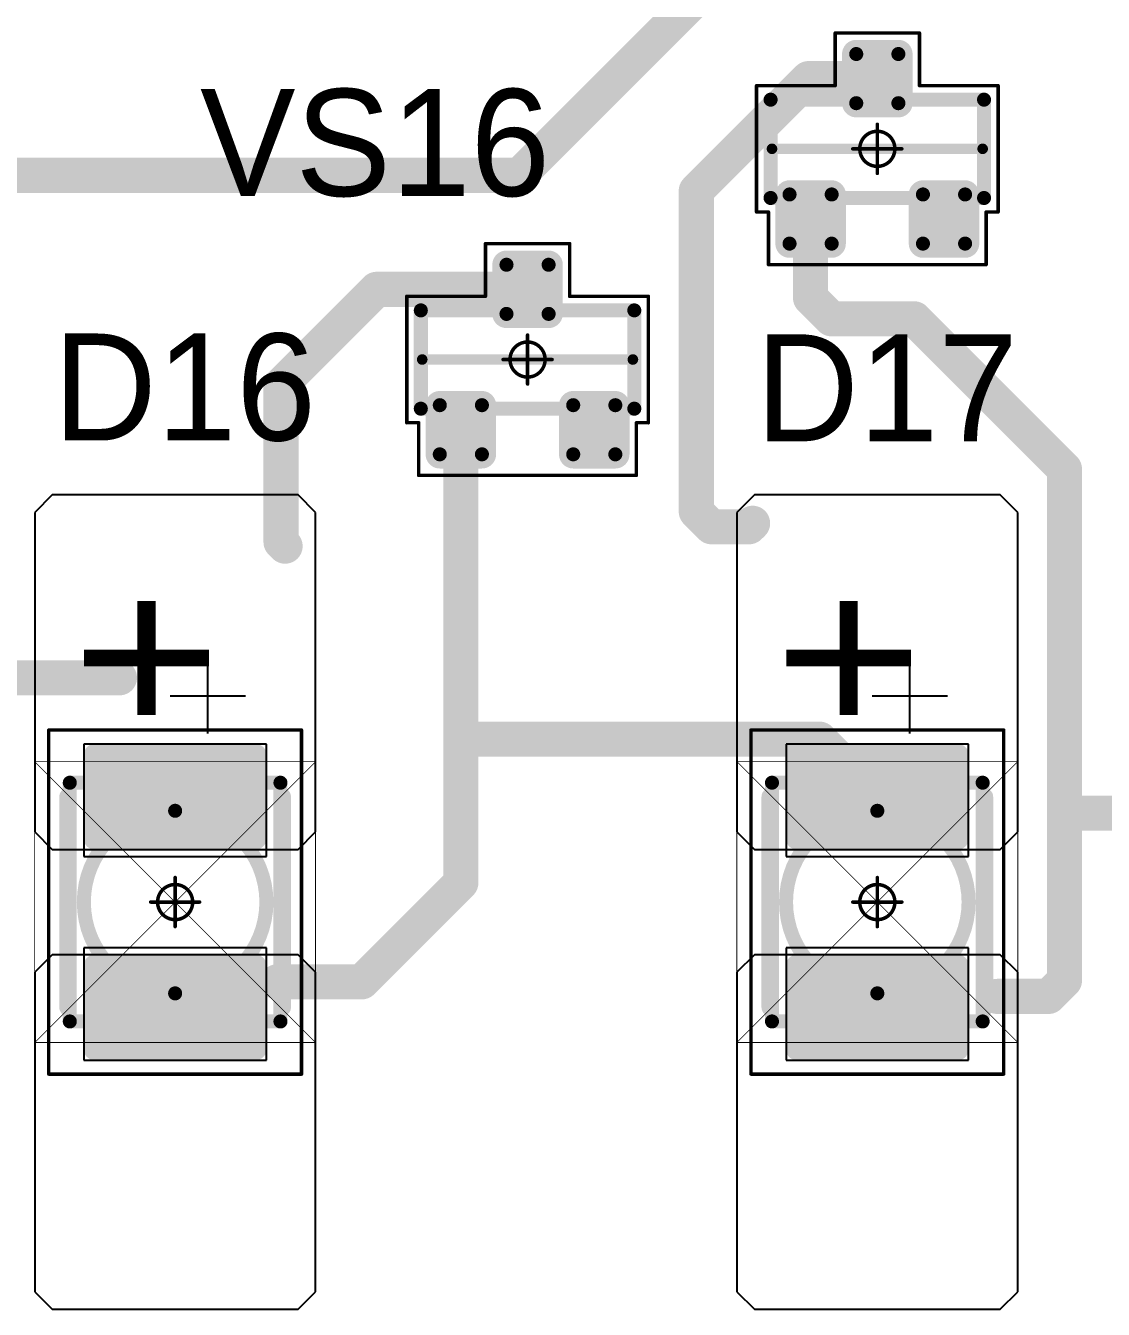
# Model space of a CAD drawing. Header units: millimetres. Extents: x 0 to 1769, y 431 to 1001.
# Drawn here: x 1334.75 to 1350.1, y 498.23 to 516.51 of the extents above; entities that cross this region are included whole.
import ezdxf

# ---------------------------------------------------------------- set-up
doc = ezdxf.new("R2010")
doc.units = ezdxf.units.MM
for name, color, linetype in [('Mechanical13', 56, 'Continuous'), ('Mechanical15', 56, 'Continuous'), ('Mechanical9', 56, 'Continuous'), ('TopLayer', 1, 'Continuous'), ('TopOverlay', 2, 'Continuous'), ('TopPaste', 8, 'Continuous'), ('TopSolder', 216, 'Continuous')]:
    doc.layers.add(name, color=color, linetype=linetype)

# ---------------------------------------------------------------- blocks, each defined once
blk = doc.blocks.new('SOT23_122')
at = {"layer": 'Mechanical13', "const_width": 0.2}
for points in [[(-0.7, 1.52), (-0.7, -1.52)], [(-0.7, 1.52), (0.7, 1.52)], [(0.7, 1.52), (0.7, -1.52)], [(-0.7, -1.52), (0.7, -1.52)]]:
    blk.add_lwpolyline(points, dxfattribs=at)
at = {"layer": 'Mechanical13', "const_width": 0.1}
for points in [[(-0.75, 1.52, 1), (-0.65, 1.52, 1)], [(-0.75, 1.52, 1), (-0.65, 1.52, 1)], [(0.65, 1.52, 1), (0.75, 1.52, 1)], [(0.65, 1.52, 1), (0.75, 1.52, 1)], [(-0.75, -1.52, 1), (-0.65, -1.52, 1)], [(-0.75, -1.52, 1), (-0.65, -1.52, 1)], [(0.65, -1.52, 1), (0.75, -1.52, 1)], [(0.65, -1.52, 1), (0.75, -1.52, 1)]]:
    blk.add_lwpolyline(points, format="xyb", close=True, dxfattribs=at)
at = {"layer": 'Mechanical15', "const_width": 0.05}
for points in [[(-0.9, 1.72), (0.9, 1.72)], [(-0.9, 1.72), (-0.9, 1.55)], [(0.9, 1.72), (0.9, 0.6)], [(-1.65, 1.55), (-0.9, 1.55)], [(-1.65, 1.55), (-1.65, -1.55)], [(0.9, 0.6), (1.65, 0.6)], [(1.65, 0.6), (1.65, -0.6)], [(0, 0.35), (0, -0.35)], [(-0.35, 0), (0.35, 0)], [(0.9, -0.6), (0.9, -1.72)], [(0.9, -0.6), (1.65, -0.6)], [(-1.65, -1.55), (-0.9, -1.55)], [(-0.9, -1.55), (-0.9, -1.72)], [(-0.9, -1.72), (0.9, -1.72)]]:
    blk.add_lwpolyline(points, dxfattribs=at)
at = {"layer": 'Mechanical15'}
for points, const_width in [([(-0.913, 1.72, 1), (-0.888, 1.72, 1)], 0.025), ([(-0.913, 1.72, 1), (-0.888, 1.72, 1)], 0.025), ([(0.888, 1.72, 1), (0.913, 1.72, 1)], 0.025), ([(0.888, 1.72, 1), (0.913, 1.72, 1)], 0.025), ([(-1.662, 1.55, 1), (-1.637, 1.55, 1)], 0.025), ([(-1.662, 1.55, 1), (-1.637, 1.55, 1)], 0.025), ([(-0.913, 1.55, 1), (-0.888, 1.55, 1)], 0.025), ([(-0.913, 1.55, 1), (-0.888, 1.55, 1)], 0.025), ([(0.888, 0.6, 1), (0.913, 0.6, 1)], 0.025), ([(0.888, 0.6, 1), (0.913, 0.6, 1)], 0.025), ([(1.637, 0.6, 1), (1.662, 0.6, 1)], 0.025), ([(1.637, 0.6, 1), (1.662, 0.6, 1)], 0.025), ([(-0.012, 0.35, 1), (0.012, 0.35, 1)], 0.025), ([(0.25, 0, 1), (-0.25, 0, 1)], 0.05), ([(-0.362, 0, 1), (-0.337, 0, 1)], 0.025), ([(-0.262, 0, 1), (-0.238, 0, 1)], 0.025), ([(0.238, 0, 1), (0.262, 0, 1)], 0.025), ([(0.337, 0, 1), (0.362, 0, 1)], 0.025), ([(-0.012, -0.35, 1), (0.012, -0.35, 1)], 0.025), ([(0.888, -0.6, 1), (0.913, -0.6, 1)], 0.025), ([(0.888, -0.6, 1), (0.913, -0.6, 1)], 0.025), ([(1.637, -0.6, 1), (1.662, -0.6, 1)], 0.025), ([(1.637, -0.6, 1), (1.662, -0.6, 1)], 0.025), ([(-1.662, -1.55, 1), (-1.637, -1.55, 1)], 0.025), ([(-1.662, -1.55, 1), (-1.637, -1.55, 1)], 0.025), ([(-0.913, -1.55, 1), (-0.888, -1.55, 1)], 0.025), ([(-0.913, -1.55, 1), (-0.888, -1.55, 1)], 0.025), ([(-0.913, -1.72, 1), (-0.888, -1.72, 1)], 0.025), ([(-0.913, -1.72, 1), (-0.888, -1.72, 1)], 0.025), ([(0.888, -1.72, 1), (0.913, -1.72, 1)], 0.025), ([(0.888, -1.72, 1), (0.913, -1.72, 1)], 0.025)]:
    blk.add_lwpolyline(points, format="xyb", close=True, dxfattribs=dict(at, const_width=const_width))
at = {"layer": 'TopLayer', "const_width": 0.1}
for points in [[(-1.4, 1.25, 1), (-1.3, 1.25, 1)], [(-0.7, 1.25, 1), (-0.6, 1.25, 1)], [(-1.4, 0.65, 1), (-1.3, 0.65, 1)], [(-0.7, 0.65, 1), (-0.6, 0.65, 1)], [(0.6, 0.3, 1), (0.7, 0.3, 1)], [(1.3, 0.3, 1), (1.4, 0.3, 1)], [(0.6, -0.3, 1), (0.7, -0.3, 1)], [(1.3, -0.3, 1), (1.4, -0.3, 1)], [(-1.4, -0.65, 1), (-1.3, -0.65, 1)], [(-0.7, -0.65, 1), (-0.6, -0.65, 1)], [(-1.4, -1.25, 1), (-1.3, -1.25, 1)], [(-0.7, -1.25, 1), (-0.6, -1.25, 1)]]:
    blk.add_lwpolyline(points, format="xyb", close=True, dxfattribs=at)
at = {"layer": 'TopLayer'}
for points in [[(-1.35, 1.35), (-1.35, 0.55), (-0.65, 1.35), (-0.65, 0.55)], [(-1.45, 1.25), (-1.45, 0.65), (-0.55, 1.25), (-0.55, 0.65)], [(0.65, 0.4), (0.65, -0.4), (1.35, 0.4), (1.35, -0.4)], [(0.55, 0.3), (0.55, -0.3), (1.45, 0.3), (1.45, -0.3)], [(-1.45, -0.65), (-1.45, -1.25), (-0.55, -0.65), (-0.55, -1.25)], [(-1.35, -0.55), (-1.35, -1.35), (-0.65, -0.55), (-0.65, -1.35)]]:
    blk.add_solid(points, dxfattribs=at)
at = {"layer": 'TopOverlay', "const_width": 0.15}
blk.add_lwpolyline([(0, 1.5), (0, -1.5)], dxfattribs=at)
at = {"layer": 'TopOverlay', "const_width": 0.075}
for points in [[(-0.038, 1.5, 1), (0.038, 1.5, 1)], [(-0.038, -1.5, 1), (0.038, -1.5, 1)]]:
    blk.add_lwpolyline(points, format="xyb", close=True, dxfattribs=at)
at = {"layer": 'TopPaste', "const_width": 0.075}
for points in [[(-1.387, 1.25, 1), (-1.313, 1.25, 1)], [(-0.687, 1.25, 1), (-0.613, 1.25, 1)], [(-1.387, 0.65, 1), (-1.313, 0.65, 1)], [(-0.687, 0.65, 1), (-0.613, 0.65, 1)], [(0.613, 0.3, 1), (0.687, 0.3, 1)], [(1.313, 0.3, 1), (1.387, 0.3, 1)], [(0.613, -0.3, 1), (0.687, -0.3, 1)], [(1.313, -0.3, 1), (1.387, -0.3, 1)], [(-1.387, -0.65, 1), (-1.313, -0.65, 1)], [(-0.687, -0.65, 1), (-0.613, -0.65, 1)], [(-1.387, -1.25, 1), (-1.313, -1.25, 1)], [(-0.687, -1.25, 1), (-0.613, -1.25, 1)]]:
    blk.add_lwpolyline(points, format="xyb", close=True, dxfattribs=at)
at = {"layer": 'TopPaste'}
for points in [[(-1.35, 1.325), (-1.35, 0.575), (-0.65, 1.325), (-0.65, 0.575)], [(-1.425, 1.25), (-1.425, 0.65), (-0.575, 1.25), (-0.575, 0.65)], [(0.65, 0.375), (0.65, -0.375), (1.35, 0.375), (1.35, -0.375)], [(0.575, 0.3), (0.575, -0.3), (1.425, 0.3), (1.425, -0.3)], [(-1.425, -0.65), (-1.425, -1.25), (-0.575, -0.65), (-0.575, -1.25)], [(-1.35, -0.575), (-1.35, -1.325), (-0.65, -0.575), (-0.65, -1.325)]]:
    blk.add_solid(points, dxfattribs=at)
at = {"layer": 'TopSolder', "const_width": 0.202}
for points in [[(-1.451, 1.25, 1), (-1.249, 1.25, 1)], [(-0.751, 1.25, 1), (-0.549, 1.25, 1)], [(-1.451, 0.65, 1), (-1.249, 0.65, 1)], [(-0.751, 0.65, 1), (-0.549, 0.65, 1)], [(0.549, 0.3, 1), (0.751, 0.3, 1)], [(1.249, 0.3, 1), (1.451, 0.3, 1)], [(0.549, -0.3, 1), (0.751, -0.3, 1)], [(1.249, -0.3, 1), (1.451, -0.3, 1)], [(-1.451, -0.65, 1), (-1.249, -0.65, 1)], [(-0.751, -0.65, 1), (-0.549, -0.65, 1)], [(-1.451, -1.25, 1), (-1.249, -1.25, 1)], [(-0.751, -1.25, 1), (-0.549, -1.25, 1)]]:
    blk.add_lwpolyline(points, format="xyb", close=True, dxfattribs=at)
at = {"layer": 'TopSolder'}
for points in [[(-1.35, 1.452), (-1.35, 0.448), (-0.65, 1.452), (-0.65, 0.448)], [(-1.552, 1.25), (-1.552, 0.65), (-0.448, 1.25), (-0.448, 0.65)], [(0.65, 0.502), (0.65, -0.502), (1.35, 0.502), (1.35, -0.502)], [(0.448, 0.3), (0.448, -0.3), (1.552, 0.3), (1.552, -0.3)], [(-1.35, -0.448), (-1.35, -1.452), (-0.65, -0.448), (-0.65, -1.452)], [(-1.552, -0.65), (-1.552, -1.25), (-0.448, -0.65), (-0.448, -1.25)]]:
    blk.add_solid(points, dxfattribs=at)
blk = doc.blocks.new('SOT23_123')
at = {"layer": 'Mechanical13', "const_width": 0.2}
for points in [[(-0.7, 1.52), (0.7, 1.52)], [(-0.7, 1.52), (-0.7, -1.52)], [(0.7, 1.52), (0.7, -1.52)], [(-0.7, -1.52), (0.7, -1.52)]]:
    blk.add_lwpolyline(points, dxfattribs=at)
at = {"layer": 'Mechanical13', "const_width": 0.1}
for points in [[(-0.75, 1.52, 1), (-0.65, 1.52, 1)], [(-0.75, 1.52, 1), (-0.65, 1.52, 1)], [(0.65, 1.52, 1), (0.75, 1.52, 1)], [(0.65, 1.52, 1), (0.75, 1.52, 1)], [(-0.75, -1.52, 1), (-0.65, -1.52, 1)], [(-0.75, -1.52, 1), (-0.65, -1.52, 1)], [(0.65, -1.52, 1), (0.75, -1.52, 1)], [(0.65, -1.52, 1), (0.75, -1.52, 1)]]:
    blk.add_lwpolyline(points, format="xyb", close=True, dxfattribs=at)
at = {"layer": 'Mechanical15', "const_width": 0.05}
for points in [[(-0.9, 1.72), (-0.9, 1.55)], [(-0.9, 1.72), (0.9, 1.72)], [(0.9, 1.72), (0.9, 0.6)], [(-1.65, 1.55), (-1.65, -1.55)], [(-1.65, 1.55), (-0.9, 1.55)], [(0.9, 0.6), (1.65, 0.6)], [(1.65, 0.6), (1.65, -0.6)], [(0, 0.35), (0, -0.35)], [(-0.35, 0), (0.35, 0)], [(0.9, -0.6), (1.65, -0.6)], [(0.9, -0.6), (0.9, -1.72)], [(-1.65, -1.55), (-0.9, -1.55)], [(-0.9, -1.55), (-0.9, -1.72)], [(-0.9, -1.72), (0.9, -1.72)]]:
    blk.add_lwpolyline(points, dxfattribs=at)
at = {"layer": 'Mechanical15'}
for points, const_width in [([(-0.913, 1.72, 1), (-0.888, 1.72, 1)], 0.025), ([(-0.913, 1.72, 1), (-0.888, 1.72, 1)], 0.025), ([(0.888, 1.72, 1), (0.913, 1.72, 1)], 0.025), ([(0.888, 1.72, 1), (0.913, 1.72, 1)], 0.025), ([(-1.662, 1.55, 1), (-1.637, 1.55, 1)], 0.025), ([(-1.662, 1.55, 1), (-1.637, 1.55, 1)], 0.025), ([(-0.913, 1.55, 1), (-0.888, 1.55, 1)], 0.025), ([(-0.913, 1.55, 1), (-0.888, 1.55, 1)], 0.025), ([(0.888, 0.6, 1), (0.913, 0.6, 1)], 0.025), ([(0.888, 0.6, 1), (0.913, 0.6, 1)], 0.025), ([(1.637, 0.6, 1), (1.662, 0.6, 1)], 0.025), ([(1.637, 0.6, 1), (1.662, 0.6, 1)], 0.025), ([(-0.012, 0.35, 1), (0.012, 0.35, 1)], 0.025), ([(0.25, 0, 1), (-0.25, 0, 1)], 0.05), ([(-0.362, 0, 1), (-0.337, 0, 1)], 0.025), ([(-0.262, 0, 1), (-0.238, 0, 1)], 0.025), ([(0.238, 0, 1), (0.262, 0, 1)], 0.025), ([(0.337, 0, 1), (0.362, 0, 1)], 0.025), ([(-0.012, -0.35, 1), (0.012, -0.35, 1)], 0.025), ([(0.888, -0.6, 1), (0.913, -0.6, 1)], 0.025), ([(0.888, -0.6, 1), (0.913, -0.6, 1)], 0.025), ([(1.637, -0.6, 1), (1.662, -0.6, 1)], 0.025), ([(1.637, -0.6, 1), (1.662, -0.6, 1)], 0.025), ([(-1.662, -1.55, 1), (-1.637, -1.55, 1)], 0.025), ([(-1.662, -1.55, 1), (-1.637, -1.55, 1)], 0.025), ([(-0.913, -1.55, 1), (-0.888, -1.55, 1)], 0.025), ([(-0.913, -1.55, 1), (-0.888, -1.55, 1)], 0.025), ([(-0.913, -1.72, 1), (-0.888, -1.72, 1)], 0.025), ([(-0.913, -1.72, 1), (-0.888, -1.72, 1)], 0.025), ([(0.888, -1.72, 1), (0.913, -1.72, 1)], 0.025), ([(0.888, -1.72, 1), (0.913, -1.72, 1)], 0.025)]:
    blk.add_lwpolyline(points, format="xyb", close=True, dxfattribs=dict(at, const_width=const_width))
at = {"layer": 'TopLayer', "const_width": 0.1}
for points in [[(-1.4, 1.25, 1), (-1.3, 1.25, 1)], [(-0.7, 1.25, 1), (-0.6, 1.25, 1)], [(-1.4, 0.65, 1), (-1.3, 0.65, 1)], [(-0.7, 0.65, 1), (-0.6, 0.65, 1)], [(0.6, 0.3, 1), (0.7, 0.3, 1)], [(1.3, 0.3, 1), (1.4, 0.3, 1)], [(0.6, -0.3, 1), (0.7, -0.3, 1)], [(1.3, -0.3, 1), (1.4, -0.3, 1)], [(-1.4, -0.65, 1), (-1.3, -0.65, 1)], [(-0.7, -0.65, 1), (-0.6, -0.65, 1)], [(-1.4, -1.25, 1), (-1.3, -1.25, 1)], [(-0.7, -1.25, 1), (-0.6, -1.25, 1)]]:
    blk.add_lwpolyline(points, format="xyb", close=True, dxfattribs=at)
at = {"layer": 'TopLayer'}
for points in [[(-1.35, 1.35), (-1.35, 0.55), (-0.65, 1.35), (-0.65, 0.55)], [(-1.45, 1.25), (-1.45, 0.65), (-0.55, 1.25), (-0.55, 0.65)], [(0.65, 0.4), (0.65, -0.4), (1.35, 0.4), (1.35, -0.4)], [(0.55, 0.3), (0.55, -0.3), (1.45, 0.3), (1.45, -0.3)], [(-1.45, -0.65), (-1.45, -1.25), (-0.55, -0.65), (-0.55, -1.25)], [(-1.35, -0.55), (-1.35, -1.35), (-0.65, -0.55), (-0.65, -1.35)]]:
    blk.add_solid(points, dxfattribs=at)
at = {"layer": 'TopOverlay', "const_width": 0.15}
blk.add_lwpolyline([(0, 1.5), (0, -1.5)], dxfattribs=at)
at = {"layer": 'TopOverlay', "const_width": 0.075}
for points in [[(-0.038, 1.5, 1), (0.038, 1.5, 1)], [(-0.038, -1.5, 1), (0.038, -1.5, 1)]]:
    blk.add_lwpolyline(points, format="xyb", close=True, dxfattribs=at)
at = {"layer": 'TopPaste', "const_width": 0.075}
for points in [[(-1.387, 1.25, 1), (-1.313, 1.25, 1)], [(-0.687, 1.25, 1), (-0.613, 1.25, 1)], [(-1.387, 0.65, 1), (-1.313, 0.65, 1)], [(-0.687, 0.65, 1), (-0.613, 0.65, 1)], [(0.613, 0.3, 1), (0.687, 0.3, 1)], [(1.313, 0.3, 1), (1.387, 0.3, 1)], [(0.613, -0.3, 1), (0.687, -0.3, 1)], [(1.313, -0.3, 1), (1.387, -0.3, 1)], [(-1.387, -0.65, 1), (-1.313, -0.65, 1)], [(-0.687, -0.65, 1), (-0.613, -0.65, 1)], [(-1.387, -1.25, 1), (-1.313, -1.25, 1)], [(-0.687, -1.25, 1), (-0.613, -1.25, 1)]]:
    blk.add_lwpolyline(points, format="xyb", close=True, dxfattribs=at)
at = {"layer": 'TopPaste'}
for points in [[(-1.35, 1.325), (-1.35, 0.575), (-0.65, 1.325), (-0.65, 0.575)], [(-1.425, 1.25), (-1.425, 0.65), (-0.575, 1.25), (-0.575, 0.65)], [(0.65, 0.375), (0.65, -0.375), (1.35, 0.375), (1.35, -0.375)], [(0.575, 0.3), (0.575, -0.3), (1.425, 0.3), (1.425, -0.3)], [(-1.425, -0.65), (-1.425, -1.25), (-0.575, -0.65), (-0.575, -1.25)], [(-1.35, -0.575), (-1.35, -1.325), (-0.65, -0.575), (-0.65, -1.325)]]:
    blk.add_solid(points, dxfattribs=at)
at = {"layer": 'TopSolder', "const_width": 0.202}
for points in [[(-1.451, 1.25, 1), (-1.249, 1.25, 1)], [(-0.751, 1.25, 1), (-0.549, 1.25, 1)], [(-1.451, 0.65, 1), (-1.249, 0.65, 1)], [(-0.751, 0.65, 1), (-0.549, 0.65, 1)], [(0.549, 0.3, 1), (0.751, 0.3, 1)], [(1.249, 0.3, 1), (1.451, 0.3, 1)], [(0.549, -0.3, 1), (0.751, -0.3, 1)], [(1.249, -0.3, 1), (1.451, -0.3, 1)], [(-1.451, -0.65, 1), (-1.249, -0.65, 1)], [(-0.751, -0.65, 1), (-0.549, -0.65, 1)], [(-1.451, -1.25, 1), (-1.249, -1.25, 1)], [(-0.751, -1.25, 1), (-0.549, -1.25, 1)]]:
    blk.add_lwpolyline(points, format="xyb", close=True, dxfattribs=at)
at = {"layer": 'TopSolder'}
for points in [[(-1.35, 1.452), (-1.35, 0.448), (-0.65, 1.452), (-0.65, 0.448)], [(-1.552, 1.25), (-1.552, 0.65), (-0.448, 1.25), (-0.448, 0.65)], [(0.65, 0.502), (0.65, -0.502), (1.35, 0.502), (1.35, -0.502)], [(0.448, 0.3), (0.448, -0.3), (1.552, 0.3), (1.552, -0.3)], [(-1.35, -0.448), (-1.35, -1.452), (-0.65, -0.448), (-0.65, -1.452)], [(-1.552, -0.65), (-1.552, -1.25), (-0.448, -0.65), (-0.448, -1.25)]]:
    blk.add_solid(points, dxfattribs=at)
blk = doc.blocks.new('T66G_310')
at = {"layer": 'Mechanical13'}
for p, q in [((2.936, 0.071), (2.936, -1)), ((2.4, -0.464), (3.471, -0.464))]:
    blk.add_line(p, q, dxfattribs=at)
at = {"layer": 'Mechanical13', "const_width": 0.2}
for points in [[(-1.7, 1.5), (1.7, 1.5)], [(-1.7, 1.5), (-1.7, -1.5)], [(1.7, 1.5), (1.7, -1.5)], [(-1.7, -1.5), (1.7, -1.5)]]:
    blk.add_lwpolyline(points, dxfattribs=at)
at = {"layer": 'Mechanical13'}
for points, const_width in [([(-1.75, 1.5, 1), (-1.65, 1.5, 1)], 0.1), ([(-1.75, 1.5, 1), (-1.65, 1.5, 1)], 0.1), ([(1.65, 1.5, 1), (1.75, 1.5, 1)], 0.1), ([(1.65, 1.5, 1), (1.75, 1.5, 1)], 0.1), ([(1.3, 0, 1), (-1.3, 0, 1)], 0.2), ([(-1.35, 0, 1), (-1.25, 0, 1)], 0.1), ([(1.25, 0, 1), (1.35, 0, 1)], 0.1), ([(-1.75, -1.5, 1), (-1.65, -1.5, 1)], 0.1), ([(-1.75, -1.5, 1), (-1.65, -1.5, 1)], 0.1), ([(1.65, -1.5, 1), (1.75, -1.5, 1)], 0.1), ([(1.65, -1.5, 1), (1.75, -1.5, 1)], 0.1)]:
    blk.add_lwpolyline(points, format="xyb", close=True, dxfattribs=dict(at, const_width=const_width))
at = {"layer": 'Mechanical15', "const_width": 0.05}
for points in [[(-2.45, 1.8), (-2.45, -1.8)], [(-2.45, 1.8), (2.45, 1.8)], [(2.45, 1.8), (2.45, -1.8)], [(0, 0.35), (0, -0.35)], [(-0.35, 0), (0.35, 0)], [(-2.45, -1.8), (2.45, -1.8)]]:
    blk.add_lwpolyline(points, dxfattribs=at)
at = {"layer": 'Mechanical15'}
for points, const_width in [([(-2.462, 1.8, 1), (-2.438, 1.8, 1)], 0.025), ([(-2.462, 1.8, 1), (-2.438, 1.8, 1)], 0.025), ([(2.438, 1.8, 1), (2.462, 1.8, 1)], 0.025), ([(2.438, 1.8, 1), (2.462, 1.8, 1)], 0.025), ([(-0.012, 0.35, 1), (0.012, 0.35, 1)], 0.025), ([(0.25, 0, 1), (-0.25, 0, 1)], 0.05), ([(-0.362, 0, 1), (-0.337, 0, 1)], 0.025), ([(-0.262, 0, 1), (-0.238, 0, 1)], 0.025), ([(0.238, 0, 1), (0.262, 0, 1)], 0.025), ([(0.337, 0, 1), (0.362, 0, 1)], 0.025), ([(-0.012, -0.35, 1), (0.012, -0.35, 1)], 0.025), ([(-2.462, -1.8, 1), (-2.438, -1.8, 1)], 0.025), ([(-2.462, -1.8, 1), (-2.438, -1.8, 1)], 0.025), ([(2.438, -1.8, 1), (2.462, -1.8, 1)], 0.025), ([(2.438, -1.8, 1), (2.462, -1.8, 1)], 0.025)]:
    blk.add_lwpolyline(points, format="xyb", close=True, dxfattribs=dict(at, const_width=const_width))
at = {"layer": 'TopLayer'}
for p, q in [((-5.55, 2), (-5.8, 1.75)), ((-1, 2), (-5.55, 2)), ((-0.75, 1.75), (-1, 2)), ((1, 2), (0.75, 1.75)), ((5.55, 2), (1, 2)), ((5.8, 1.75), (5.55, 2)), ((-5.8, 1.75), (-5.8, -1.75)), ((-0.75, -1.75), (-0.75, 1.75)), ((0.75, 1.75), (0.75, -1.75)), ((5.8, -1.75), (5.8, 1.75)), ((-5.8, -1.75), (-5.55, -2)), ((-1, -2), (-0.75, -1.75)), ((0.75, -1.75), (1, -2)), ((5.55, -2), (5.8, -1.75)), ((-5.55, -2), (-1, -2)), ((1, -2), (5.55, -2))]:
    blk.add_line(p, q, dxfattribs=at)
at = {"layer": 'TopLayer', "const_width": 0.15}
for points in [[(-2.175, 1.15, 1), (-2.025, 1.15, 1)], [(-0.975, 1.15, 1), (-0.825, 1.15, 1)], [(0.825, 1.15, 1), (0.975, 1.15, 1)], [(2.025, 1.15, 1), (2.175, 1.15, 1)], [(-2.175, -1.15, 1), (-2.025, -1.15, 1)], [(-0.975, -1.15, 1), (-0.825, -1.15, 1)], [(0.825, -1.15, 1), (0.975, -1.15, 1)], [(2.025, -1.15, 1), (2.175, -1.15, 1)]]:
    blk.add_lwpolyline(points, format="xyb", close=True, dxfattribs=at)
at = {"layer": 'TopLayer'}
for points in [[(-0.9, 1.3), (-2.1, 1.3), (-0.9, -1.3), (-2.1, -1.3)], [(2.1, 1.3), (0.9, 1.3), (2.1, -1.3), (0.9, -1.3)], [(-0.75, 1.15), (-2.25, 1.15), (-0.75, -1.15), (-2.25, -1.15)], [(2.25, 1.15), (0.75, 1.15), (2.25, -1.15), (0.75, -1.15)]]:
    blk.add_solid(points, dxfattribs=at)
at = {"layer": 'TopOverlay', "const_width": 0.25}
for points in [[(-1.5, 1.525), (1.5, 1.525)], [(-1.5, -1.525), (1.5, -1.525)]]:
    blk.add_lwpolyline(points, dxfattribs=at)
at = {"layer": 'TopOverlay', "const_width": 0.125}
for points in [[(-1.562, 1.525, 1), (-1.438, 1.525, 1)], [(1.438, 1.525, 1), (1.562, 1.525, 1)], [(-1.562, -1.525, 1), (-1.438, -1.525, 1)], [(1.438, -1.525, 1), (1.562, -1.525, 1)]]:
    blk.add_lwpolyline(points, format="xyb", close=True, dxfattribs=at)
at = {"layer": 'TopPaste', "const_width": 0.125}
for points in [[(-2.163, 1.15, 1), (-2.038, 1.15, 1)], [(-0.963, 1.15, 1), (-0.838, 1.15, 1)], [(0.838, 1.15, 1), (0.963, 1.15, 1)], [(2.038, 1.15, 1), (2.163, 1.15, 1)], [(-2.163, -1.15, 1), (-2.038, -1.15, 1)], [(-0.963, -1.15, 1), (-0.838, -1.15, 1)], [(0.838, -1.15, 1), (0.963, -1.15, 1)], [(2.038, -1.15, 1), (2.163, -1.15, 1)]]:
    blk.add_lwpolyline(points, format="xyb", close=True, dxfattribs=at)
at = {"layer": 'TopPaste'}
for points in [[(-0.775, 1.15), (-2.225, 1.15), (-0.775, -1.15), (-2.225, -1.15)], [(-0.9, 1.275), (-2.1, 1.275), (-0.9, -1.275), (-2.1, -1.275)], [(2.225, 1.15), (0.775, 1.15), (2.225, -1.15), (0.775, -1.15)], [(2.1, 1.275), (0.9, 1.275), (2.1, -1.275), (0.9, -1.275)]]:
    blk.add_solid(points, dxfattribs=at)
at = {"layer": 'TopSolder'}
for p, q in [((-2.25, 1.3), (-2.25, -1.3)), ((-0.65, 1.3), (-2.25, 1.3)), ((-0.65, -1.3), (-0.65, 1.3)), ((0.65, 1.3), (0.65, -1.3)), ((2.25, 1.3), (0.65, 1.3)), ((2.25, -1.3), (2.25, 1.3)), ((-2.25, -1.3), (-0.65, -1.3)), ((0.65, -1.3), (2.25, -1.3))]:
    blk.add_line(p, q, dxfattribs=at)
at = {"layer": 'TopOverlay'}
blk.add_text('+', height=2.5, dxfattribs=at).set_placement((2.5, -0.8))
blk = doc.blocks.new('T66G_311')
at = {"layer": 'Mechanical13'}
for p, q in [((2.936, 0.071), (2.936, -1)), ((2.4, -0.464), (3.471, -0.464))]:
    blk.add_line(p, q, dxfattribs=at)
at = {"layer": 'Mechanical13', "const_width": 0.2}
for points in [[(-1.7, 1.5), (1.7, 1.5)], [(-1.7, 1.5), (-1.7, -1.5)], [(1.7, 1.5), (1.7, -1.5)], [(-1.7, -1.5), (1.7, -1.5)]]:
    blk.add_lwpolyline(points, dxfattribs=at)
at = {"layer": 'Mechanical13'}
for points, const_width in [([(-1.75, 1.5, 1), (-1.65, 1.5, 1)], 0.1), ([(-1.75, 1.5, 1), (-1.65, 1.5, 1)], 0.1), ([(1.65, 1.5, 1), (1.75, 1.5, 1)], 0.1), ([(1.65, 1.5, 1), (1.75, 1.5, 1)], 0.1), ([(1.3, 0, 1), (-1.3, 0, 1)], 0.2), ([(-1.35, 0, 1), (-1.25, 0, 1)], 0.1), ([(1.25, 0, 1), (1.35, 0, 1)], 0.1), ([(-1.75, -1.5, 1), (-1.65, -1.5, 1)], 0.1), ([(-1.75, -1.5, 1), (-1.65, -1.5, 1)], 0.1), ([(1.65, -1.5, 1), (1.75, -1.5, 1)], 0.1), ([(1.65, -1.5, 1), (1.75, -1.5, 1)], 0.1)]:
    blk.add_lwpolyline(points, format="xyb", close=True, dxfattribs=dict(at, const_width=const_width))
at = {"layer": 'Mechanical15', "const_width": 0.05}
for points in [[(-2.45, 1.8), (-2.45, -1.8)], [(-2.45, 1.8), (2.45, 1.8)], [(2.45, 1.8), (2.45, -1.8)], [(0, 0.35), (0, -0.35)], [(-0.35, 0), (0.35, 0)], [(-2.45, -1.8), (2.45, -1.8)]]:
    blk.add_lwpolyline(points, dxfattribs=at)
at = {"layer": 'Mechanical15'}
for points, const_width in [([(-2.462, 1.8, 1), (-2.438, 1.8, 1)], 0.025), ([(-2.462, 1.8, 1), (-2.438, 1.8, 1)], 0.025), ([(2.438, 1.8, 1), (2.462, 1.8, 1)], 0.025), ([(2.438, 1.8, 1), (2.462, 1.8, 1)], 0.025), ([(-0.012, 0.35, 1), (0.012, 0.35, 1)], 0.025), ([(0.25, 0, 1), (-0.25, 0, 1)], 0.05), ([(-0.362, 0, 1), (-0.337, 0, 1)], 0.025), ([(-0.262, 0, 1), (-0.238, 0, 1)], 0.025), ([(0.238, 0, 1), (0.262, 0, 1)], 0.025), ([(0.337, 0, 1), (0.362, 0, 1)], 0.025), ([(-0.012, -0.35, 1), (0.012, -0.35, 1)], 0.025), ([(-2.462, -1.8, 1), (-2.438, -1.8, 1)], 0.025), ([(-2.462, -1.8, 1), (-2.438, -1.8, 1)], 0.025), ([(2.438, -1.8, 1), (2.462, -1.8, 1)], 0.025), ([(2.438, -1.8, 1), (2.462, -1.8, 1)], 0.025)]:
    blk.add_lwpolyline(points, format="xyb", close=True, dxfattribs=dict(at, const_width=const_width))
at = {"layer": 'TopLayer'}
for p, q in [((-5.55, 2), (-5.8, 1.75)), ((-1, 2), (-5.55, 2)), ((-0.75, 1.75), (-1, 2)), ((1, 2), (0.75, 1.75)), ((5.55, 2), (1, 2)), ((5.8, 1.75), (5.55, 2)), ((-5.8, 1.75), (-5.8, -1.75)), ((-0.75, -1.75), (-0.75, 1.75)), ((0.75, 1.75), (0.75, -1.75)), ((5.8, -1.75), (5.8, 1.75)), ((-5.8, -1.75), (-5.55, -2)), ((-1, -2), (-0.75, -1.75)), ((0.75, -1.75), (1, -2)), ((5.55, -2), (5.8, -1.75)), ((-5.55, -2), (-1, -2)), ((1, -2), (5.55, -2))]:
    blk.add_line(p, q, dxfattribs=at)
at = {"layer": 'TopLayer', "const_width": 0.15}
for points in [[(-2.175, 1.15, 1), (-2.025, 1.15, 1)], [(-0.975, 1.15, 1), (-0.825, 1.15, 1)], [(0.825, 1.15, 1), (0.975, 1.15, 1)], [(2.025, 1.15, 1), (2.175, 1.15, 1)], [(-2.175, -1.15, 1), (-2.025, -1.15, 1)], [(-0.975, -1.15, 1), (-0.825, -1.15, 1)], [(0.825, -1.15, 1), (0.975, -1.15, 1)], [(2.025, -1.15, 1), (2.175, -1.15, 1)]]:
    blk.add_lwpolyline(points, format="xyb", close=True, dxfattribs=at)
at = {"layer": 'TopLayer'}
for points in [[(-0.9, 1.3), (-2.1, 1.3), (-0.9, -1.3), (-2.1, -1.3)], [(2.1, 1.3), (0.9, 1.3), (2.1, -1.3), (0.9, -1.3)], [(-0.75, 1.15), (-2.25, 1.15), (-0.75, -1.15), (-2.25, -1.15)], [(2.25, 1.15), (0.75, 1.15), (2.25, -1.15), (0.75, -1.15)]]:
    blk.add_solid(points, dxfattribs=at)
at = {"layer": 'TopOverlay', "const_width": 0.25}
for points in [[(-1.5, 1.525), (1.5, 1.525)], [(-1.5, -1.525), (1.5, -1.525)]]:
    blk.add_lwpolyline(points, dxfattribs=at)
at = {"layer": 'TopOverlay', "const_width": 0.125}
for points in [[(-1.562, 1.525, 1), (-1.438, 1.525, 1)], [(1.438, 1.525, 1), (1.562, 1.525, 1)], [(-1.562, -1.525, 1), (-1.438, -1.525, 1)], [(1.438, -1.525, 1), (1.562, -1.525, 1)]]:
    blk.add_lwpolyline(points, format="xyb", close=True, dxfattribs=at)
at = {"layer": 'TopPaste', "const_width": 0.125}
for points in [[(-2.163, 1.15, 1), (-2.038, 1.15, 1)], [(-0.963, 1.15, 1), (-0.838, 1.15, 1)], [(0.838, 1.15, 1), (0.963, 1.15, 1)], [(2.038, 1.15, 1), (2.163, 1.15, 1)], [(-2.163, -1.15, 1), (-2.038, -1.15, 1)], [(-0.963, -1.15, 1), (-0.838, -1.15, 1)], [(0.838, -1.15, 1), (0.963, -1.15, 1)], [(2.038, -1.15, 1), (2.163, -1.15, 1)]]:
    blk.add_lwpolyline(points, format="xyb", close=True, dxfattribs=at)
at = {"layer": 'TopPaste'}
for points in [[(-0.775, 1.15), (-2.225, 1.15), (-0.775, -1.15), (-2.225, -1.15)], [(-0.9, 1.275), (-2.1, 1.275), (-0.9, -1.275), (-2.1, -1.275)], [(2.225, 1.15), (0.775, 1.15), (2.225, -1.15), (0.775, -1.15)], [(2.1, 1.275), (0.9, 1.275), (2.1, -1.275), (0.9, -1.275)]]:
    blk.add_solid(points, dxfattribs=at)
at = {"layer": 'TopSolder'}
for p, q in [((-2.25, 1.3), (-2.25, -1.3)), ((-0.65, 1.3), (-2.25, 1.3)), ((-0.65, -1.3), (-0.65, 1.3)), ((0.65, 1.3), (0.65, -1.3)), ((2.25, 1.3), (0.65, 1.3)), ((2.25, -1.3), (2.25, 1.3)), ((-2.25, -1.3), (-0.65, -1.3)), ((0.65, -1.3), (2.25, -1.3))]:
    blk.add_line(p, q, dxfattribs=at)
at = {"layer": 'TopOverlay'}
blk.add_text('+', height=2.5, dxfattribs=at).set_placement((2.5, -0.8))

msp = doc.modelspace()

# ---------------------------------------------------------------- linework, layer by layer
at = {"layer": 'Mechanical9'}
for points, const_width in [([(1334.881, 502.028), (1334.881, 506.028)], 0.0127), ([(1334.881, 506.028), (1338.881, 506.028)], 0.0127), ([(1334.881, 506.028), (1338.881, 502.028)], 0.01), ([(1334.881, 502.028), (1338.881, 506.028)], 0.01), ([(1338.881, 502.028), (1338.881, 506.028)], 0.0127), ([(1344.881, 502.028), (1344.881, 506.028)], 0.0127), ([(1344.881, 506.028), (1348.881, 506.028)], 0.0127), ([(1344.881, 506.028), (1348.881, 502.028)], 0.01), ([(1344.881, 502.028), (1348.881, 506.028)], 0.01), ([(1348.881, 502.028), (1348.881, 506.028)], 0.0127), ([(1334.881, 502.028), (1338.881, 502.028)], 0.0127), ([(1344.881, 502.028), (1348.881, 502.028)], 0.0127)]:
    msp.add_lwpolyline(points, dxfattribs=dict(at, const_width=const_width))
for points, const_width in [([(1334.877, 506.028, 1), (1334.884, 506.028, 1)], 0.00635), ([(1334.877, 506.028, 1), (1334.884, 506.028, 1)], 0.00635), ([(1334.878, 506.028, 1), (1334.883, 506.028, 1)], 0.005), ([(1338.877, 506.028, 1), (1338.884, 506.028, 1)], 0.00635), ([(1338.877, 506.028, 1), (1338.884, 506.028, 1)], 0.00635), ([(1338.878, 506.028, 1), (1338.883, 506.028, 1)], 0.005), ([(1344.877, 506.028, 1), (1344.884, 506.028, 1)], 0.00635), ([(1344.877, 506.028, 1), (1344.884, 506.028, 1)], 0.00635), ([(1344.878, 506.028, 1), (1344.883, 506.028, 1)], 0.005), ([(1348.877, 506.028, 1), (1348.884, 506.028, 1)], 0.00635), ([(1348.877, 506.028, 1), (1348.884, 506.028, 1)], 0.00635), ([(1348.878, 506.028, 1), (1348.883, 506.028, 1)], 0.005), ([(1334.877, 502.028, 1), (1334.884, 502.028, 1)], 0.00635), ([(1334.877, 502.028, 1), (1334.884, 502.028, 1)], 0.00635), ([(1334.878, 502.028, 1), (1334.883, 502.028, 1)], 0.005), ([(1338.877, 502.028, 1), (1338.884, 502.028, 1)], 0.00635), ([(1338.877, 502.028, 1), (1338.884, 502.028, 1)], 0.00635), ([(1338.878, 502.028, 1), (1338.883, 502.028, 1)], 0.005), ([(1344.877, 502.028, 1), (1344.884, 502.028, 1)], 0.00635), ([(1344.877, 502.028, 1), (1344.884, 502.028, 1)], 0.00635), ([(1344.878, 502.028, 1), (1344.883, 502.028, 1)], 0.005), ([(1348.877, 502.028, 1), (1348.884, 502.028, 1)], 0.00635), ([(1348.877, 502.028, 1), (1348.884, 502.028, 1)], 0.00635), ([(1348.878, 502.028, 1), (1348.883, 502.028, 1)], 0.005)]:
    msp.add_lwpolyline(points, format="xyb", close=True, dxfattribs=dict(at, const_width=const_width))
at = {"layer": 'TopLayer', "const_width": 0.5}
for points in [[(1341.785, 514.379), (1355.212, 527.806)], [(1344.303, 514.158), (1345.901, 515.756)], [(1345.901, 515.756), (1346.88, 515.756)], [(1333.831, 514.379), (1341.785, 514.379)], [(1344.303, 509.59), (1344.303, 514.158)], [(1345.93, 512.633), (1345.93, 513.756)], [(1338.389, 511.394), (1339.75, 512.755)], [(1339.75, 512.755), (1341.9, 512.755)], [(1345.93, 512.633), (1346.228, 512.335)], [(1346.228, 512.335), (1347.407, 512.335)], [(1347.407, 512.335), (1349.546, 510.196)], [(1338.389, 509.156), (1338.389, 511.394)], [(1340.95, 506.348), (1340.95, 510.755)], [(1349.546, 505.321), (1349.546, 510.196)], [(1344.303, 509.59), (1344.52, 509.373)], [(1344.52, 509.373), (1345.054, 509.373)], [(1345.054, 509.373), (1345.105, 509.423)], [(1338.389, 509.156), (1338.447, 509.097)], [(1329.644, 507.222), (1336.088, 507.222)], [(1340.95, 504.303), (1340.95, 506.348)], [(1340.95, 506.348), (1346.06, 506.348)], [(1346.06, 506.348), (1346.881, 505.528)], [(1349.546, 502.91), (1349.546, 505.321)], [(1349.546, 505.321), (1349.573, 505.294)], [(1349.573, 505.294), (1355.33, 505.294)], [(1339.539, 502.892), (1340.95, 504.303)], [(1338.332, 502.892), (1339.539, 502.892)], [(1349.322, 502.685), (1349.546, 502.91)], [(1348.586, 502.685), (1349.322, 502.685)]]:
    msp.add_lwpolyline(points, dxfattribs=at)
at = {"layer": 'TopLayer', "const_width": 0.25}
for points in [[(1345.776, 515.756, 1), (1346.026, 515.756, 1)], [(1345.776, 515.756, 1), (1346.026, 515.756, 1)], [(1346.755, 515.756, 1), (1347.005, 515.756, 1)], [(1341.66, 514.379, 1), (1341.91, 514.379, 1)], [(1341.66, 514.379, 1), (1341.91, 514.379, 1)], [(1344.178, 514.158, 1), (1344.428, 514.158, 1)], [(1344.178, 514.158, 1), (1344.428, 514.158, 1)], [(1345.805, 513.756, 1), (1346.055, 513.756, 1)], [(1339.625, 512.755, 1), (1339.875, 512.755, 1)], [(1339.625, 512.755, 1), (1339.875, 512.755, 1)], [(1341.775, 512.755, 1), (1342.025, 512.755, 1)], [(1345.805, 512.633, 1), (1346.055, 512.633, 1)], [(1345.805, 512.633, 1), (1346.055, 512.633, 1)], [(1346.103, 512.335, 1), (1346.353, 512.335, 1)], [(1346.103, 512.335, 1), (1346.353, 512.335, 1)], [(1347.282, 512.335, 1), (1347.532, 512.335, 1)], [(1347.282, 512.335, 1), (1347.532, 512.335, 1)], [(1338.264, 511.394, 1), (1338.514, 511.394, 1)], [(1338.264, 511.394, 1), (1338.514, 511.394, 1)], [(1340.825, 510.755, 1), (1341.075, 510.755, 1)], [(1349.421, 510.196, 1), (1349.671, 510.196, 1)], [(1349.421, 510.196, 1), (1349.671, 510.196, 1)], [(1344.178, 509.59, 1), (1344.428, 509.59, 1)], [(1344.178, 509.59, 1), (1344.428, 509.59, 1)], [(1344.395, 509.373, 1), (1344.645, 509.373, 1)], [(1344.395, 509.373, 1), (1344.645, 509.373, 1)], [(1344.929, 509.373, 1), (1345.179, 509.373, 1)], [(1344.929, 509.373, 1), (1345.179, 509.373, 1)], [(1344.98, 509.423, 1), (1345.23, 509.423, 1)], [(1338.264, 509.156, 1), (1338.514, 509.156, 1)], [(1338.264, 509.156, 1), (1338.514, 509.156, 1)], [(1338.322, 509.097, 1), (1338.572, 509.097, 1)], [(1335.963, 507.222, 1), (1336.213, 507.222, 1)], [(1340.825, 506.348, 1), (1341.075, 506.348, 1)], [(1340.825, 506.348, 1), (1341.075, 506.348, 1)], [(1340.825, 506.348, 1), (1341.075, 506.348, 1)], [(1345.935, 506.348, 1), (1346.185, 506.348, 1)], [(1345.935, 506.348, 1), (1346.185, 506.348, 1)], [(1346.756, 505.528, 1), (1347.006, 505.528, 1)], [(1349.421, 505.321, 1), (1349.671, 505.321, 1)], [(1349.421, 505.321, 1), (1349.671, 505.321, 1)], [(1349.421, 505.321, 1), (1349.671, 505.321, 1)], [(1349.448, 505.294, 1), (1349.698, 505.294, 1)], [(1349.448, 505.294, 1), (1349.698, 505.294, 1)], [(1340.825, 504.303, 1), (1341.075, 504.303, 1)], [(1340.825, 504.303, 1), (1341.075, 504.303, 1)], [(1338.207, 502.892, 1), (1338.457, 502.892, 1)], [(1339.414, 502.892, 1), (1339.664, 502.892, 1)], [(1339.414, 502.892, 1), (1339.664, 502.892, 1)], [(1349.421, 502.91, 1), (1349.671, 502.91, 1)], [(1349.421, 502.91, 1), (1349.671, 502.91, 1)], [(1348.461, 502.685, 1), (1348.711, 502.685, 1)], [(1349.197, 502.685, 1), (1349.447, 502.685, 1)], [(1349.197, 502.685, 1), (1349.447, 502.685, 1)]]:
    msp.add_lwpolyline(points, format="xyb", close=True, dxfattribs=at)

# ---------------------------------------------------------------- block references
at = {"rotation": 90}
for name, p in [('SOT23_122', (1346.881, 514.756)), ('SOT23_123', (1341.9, 511.755)), ('T66G_311', (1336.881, 504.028)), ('T66G_310', (1346.881, 504.028))]:
    msp.add_blockref(name, p, dxfattribs=at)

# ---------------------------------------------------------------- texts
at = {"layer": 'TopOverlay'}
for s, p in [('VS16', (1337.236, 514.084)), ('D16', (1335.147, 510.602)), ('D17', (1345.146, 510.591))]:
    msp.add_text(s, height=1.524, dxfattribs=at).set_placement(p)

doc.saveas('drawing.dxf')
